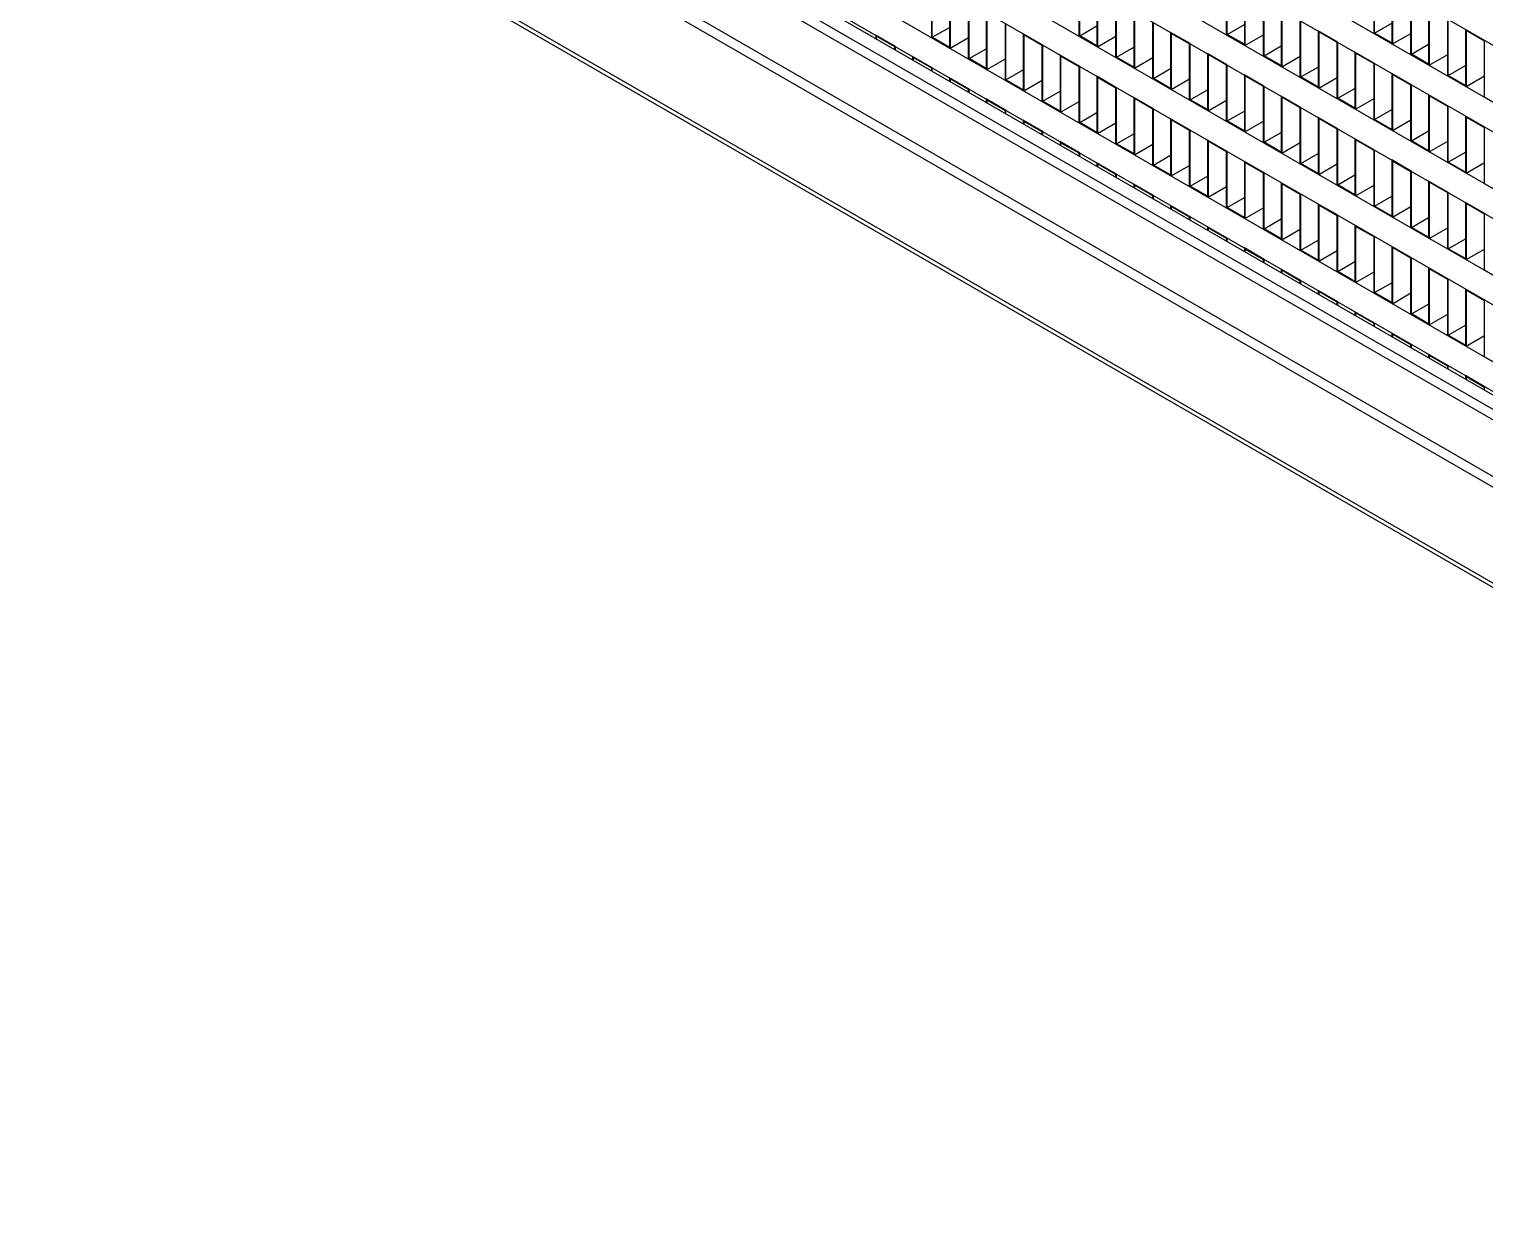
# Model space of a CAD drawing. Header units: millimetres. Extents: x -8604 to -3995, y 3123 to 6155.
# Drawn here: x -6951 to -6783.5, y 4800.8 to 4936 of the extents above; entities that cross this region are included whole.
import ezdxf

# ---------------------------------------------------------------- set-up
doc = ezdxf.new("R2010")
doc.units = ezdxf.units.MM

msp = doc.modelspace()

# ---------------------------------------------------------------- linework, layer by layer
at = {"color": 7, "linetype": 'Continuous', "lineweight": 25}
for p, q in [((-6930.86, 5019.78), (-6649.43, 4857.31)), ((-6930.86, 5013.24), (-6649.43, 4850.78)), ((-6930.86, 5009.81), (-6649.43, 4847.35)), ((-6930.86, 5003.28), (-6649.43, 4840.82)), ((-6930.86, 4999.85), (-6649.43, 4837.39)), ((-6930.86, 4993.32), (-6649.43, 4830.86)), ((-6930.86, 4989.89), (-6649.43, 4827.43)), ((-6930.86, 4983.36), (-6649.43, 4820.89)), ((-6940.4, 4982.18), (-6649.43, 4814.2)), ((-6951.01, 4980.54), (-6639.88, 4800.93)), ((-6649.43, 4817.06), (-6933.68, 4981.15)), ((-6930.86, 4979.93), (-6649.43, 4817.46)), ((-6933.68, 4979.52), (-6649.43, 4815.42)), ((-6940.4, 4975.64), (-6649.43, 4807.67)), ((-6951.01, 4969.52), (-6639.88, 4789.91)), ((-6950.7, 4968.83), (-6639.57, 4789.22)), ((-6847.13, 4935.03), (-6847.13, 4941.48)), ((-6847.06, 4935.07), (-6847.06, 4941.52)), ((-6830.16, 4935.19), (-6830.16, 4941.64)), ((-6830.09, 4935.23), (-6830.09, 4941.68)), ((-6813.19, 4935.36), (-6813.19, 4941.81)), ((-6813.12, 4935.4), (-6813.12, 4941.85)), ((-6796.22, 4935.52), (-6796.22, 4941.97)), ((-6796.15, 4935.56), (-6796.15, 4942.01)), ((-6845.08, 4940.38), (-6845.08, 4933.93)), ((-6845.01, 4940.25), (-6845.01, 4933.8)), ((-6828.11, 4940.54), (-6828.11, 4934.09)), ((-6828.04, 4940.42), (-6828.04, 4933.97)), ((-6811.14, 4940.71), (-6811.14, 4934.26)), ((-6811.07, 4940.58), (-6811.07, 4934.13)), ((-6808.95, 4932.91), (-6808.95, 4939.36)), ((-6808.88, 4932.95), (-6808.88, 4939.4)), ((-6794.17, 4940.87), (-6794.17, 4934.42)), ((-6794.1, 4940.75), (-6794.1, 4934.3)), ((-6791.98, 4933.07), (-6791.98, 4939.52)), ((-6791.91, 4933.11), (-6791.91, 4939.56)), ((-6842.89, 4932.58), (-6842.89, 4939.03)), ((-6842.82, 4932.62), (-6842.82, 4939.07)), ((-6840.84, 4937.93), (-6840.84, 4931.48)), ((-6840.77, 4937.8), (-6840.77, 4931.35)), ((-6825.92, 4932.74), (-6825.92, 4939.19)), ((-6825.85, 4932.78), (-6825.85, 4939.23)), ((-6823.87, 4938.09), (-6823.87, 4931.64)), ((-6823.8, 4937.97), (-6823.8, 4931.52)), ((-6806.9, 4938.26), (-6806.9, 4931.81)), ((-6806.83, 4938.13), (-6806.83, 4931.68)), ((-6789.93, 4938.42), (-6789.93, 4931.97)), ((-6789.86, 4938.3), (-6789.86, 4931.85)), ((-6847.06, 4935.07), (-6845.08, 4936.21)), ((-6838.65, 4930.13), (-6838.65, 4936.58)), ((-6838.58, 4930.17), (-6838.58, 4936.62)), ((-6830.09, 4935.23), (-6828.11, 4936.38)), ((-6821.68, 4930.29), (-6821.68, 4936.74)), ((-6821.61, 4930.33), (-6821.61, 4936.79)), ((-6813.12, 4935.4), (-6811.14, 4936.54)), ((-6804.71, 4930.46), (-6804.71, 4936.91)), ((-6804.64, 4930.5), (-6804.64, 4936.95)), ((-6796.15, 4935.56), (-6794.17, 4936.71)), ((-6787.74, 4930.62), (-6787.74, 4937.07)), ((-6787.67, 4930.66), (-6787.67, 4937.12)), ((-6853.57, 4935.31), (-6853.57, 4934.91)), ((-6851.31, 4934.01), (-6853.57, 4935.31)), ((-6851.38, 4933.97), (-6853.5, 4935.19)), ((-6853.5, 4935.19), (-6853.5, 4934.86)), ((-6845.01, 4933.8), (-6847.13, 4935.03)), ((-6845.08, 4933.93), (-6847.06, 4935.07)), ((-6845.01, 4933.8), (-6842.89, 4935.03)), ((-6836.6, 4935.48), (-6836.6, 4929.03)), ((-6834.34, 4934.17), (-6836.6, 4935.48)), ((-6834.41, 4934.13), (-6836.53, 4935.36)), ((-6836.53, 4935.36), (-6836.53, 4928.9)), ((-6828.04, 4933.97), (-6830.16, 4935.19)), ((-6828.11, 4934.09), (-6830.09, 4935.23)), ((-6828.04, 4933.97), (-6825.92, 4935.19)), ((-6819.63, 4935.64), (-6819.63, 4929.19)), ((-6817.37, 4934.34), (-6819.63, 4935.64)), ((-6817.44, 4934.3), (-6819.56, 4935.52)), ((-6819.56, 4935.52), (-6819.56, 4929.07)), ((-6817.37, 4927.89), (-6817.37, 4934.34)), ((-6811.07, 4934.13), (-6813.19, 4935.36)), ((-6811.14, 4934.26), (-6813.12, 4935.4)), ((-6811.07, 4934.13), (-6808.95, 4935.36)), ((-6802.66, 4935.81), (-6802.66, 4929.36)), ((-6800.39, 4934.5), (-6802.66, 4935.81)), ((-6800.47, 4934.46), (-6802.59, 4935.68)), ((-6802.59, 4935.68), (-6802.59, 4929.23)), ((-6800.47, 4928.01), (-6800.47, 4934.46)), ((-6800.39, 4928.05), (-6800.39, 4934.5)), ((-6794.1, 4934.3), (-6796.22, 4935.52)), ((-6794.17, 4934.42), (-6796.15, 4935.56)), ((-6794.1, 4934.3), (-6791.98, 4935.52)), ((-6785.69, 4935.97), (-6785.69, 4929.52)), ((-6783.42, 4934.67), (-6785.69, 4935.97)), ((-6783.5, 4934.63), (-6785.62, 4935.85)), ((-6785.62, 4935.85), (-6785.62, 4929.4)), ((-6783.5, 4928.17), (-6783.5, 4934.63)), ((-6851.38, 4933.64), (-6851.38, 4933.97)), ((-6851.31, 4933.6), (-6851.31, 4934.01)), ((-6849.33, 4932.86), (-6849.33, 4932.46)), ((-6847.06, 4931.56), (-6849.33, 4932.86)), ((-6847.13, 4931.52), (-6849.26, 4932.74)), ((-6849.26, 4932.74), (-6849.26, 4932.42)), ((-6842.82, 4932.62), (-6840.84, 4933.76)), ((-6834.41, 4927.68), (-6834.41, 4934.13)), ((-6834.34, 4927.72), (-6834.34, 4934.17)), ((-6832.36, 4933.03), (-6832.36, 4926.58)), ((-6830.09, 4931.72), (-6832.36, 4933.03)), ((-6830.16, 4931.68), (-6832.29, 4932.91)), ((-6832.29, 4932.91), (-6832.29, 4926.46)), ((-6823.8, 4931.52), (-6825.92, 4932.74)), ((-6825.85, 4932.78), (-6823.87, 4933.93)), ((-6823.87, 4931.64), (-6825.85, 4932.78)), ((-6823.8, 4931.52), (-6821.68, 4932.74)), ((-6817.44, 4927.84), (-6817.44, 4934.3)), ((-6815.39, 4933.19), (-6815.39, 4926.74)), ((-6813.12, 4931.89), (-6815.39, 4933.19)), ((-6813.19, 4931.85), (-6815.31, 4933.07)), ((-6815.31, 4933.07), (-6815.31, 4926.62)), ((-6806.83, 4931.68), (-6808.95, 4932.91)), ((-6808.88, 4932.95), (-6806.9, 4934.09)), ((-6806.9, 4931.81), (-6808.88, 4932.95)), ((-6806.83, 4931.68), (-6804.71, 4932.91)), ((-6798.41, 4933.36), (-6798.41, 4926.91)), ((-6796.15, 4932.05), (-6798.41, 4933.36)), ((-6796.22, 4932.01), (-6798.34, 4933.24)), ((-6798.34, 4933.24), (-6798.34, 4926.79)), ((-6789.86, 4931.85), (-6791.98, 4933.07)), ((-6791.91, 4933.11), (-6789.93, 4934.26)), ((-6789.93, 4931.97), (-6791.91, 4933.11)), ((-6789.86, 4931.85), (-6787.74, 4933.07)), ((-6847.13, 4931.19), (-6847.13, 4931.52)), ((-6847.06, 4931.15), (-6847.06, 4931.56)), ((-6840.77, 4931.35), (-6842.89, 4932.58)), ((-6840.84, 4931.48), (-6842.82, 4932.62)), ((-6840.77, 4931.35), (-6838.65, 4932.58)), ((-6838.58, 4930.17), (-6836.6, 4931.31)), ((-6830.16, 4925.23), (-6830.16, 4931.68)), ((-6830.09, 4925.27), (-6830.09, 4931.72)), ((-6821.61, 4930.33), (-6819.63, 4931.48)), ((-6813.19, 4925.4), (-6813.19, 4931.85)), ((-6813.12, 4925.44), (-6813.12, 4931.89)), ((-6804.64, 4930.5), (-6802.66, 4931.64)), ((-6796.22, 4925.56), (-6796.22, 4932.01)), ((-6796.15, 4925.6), (-6796.15, 4932.05)), ((-6787.67, 4930.66), (-6785.69, 4931.81)), ((-6845.08, 4930.41), (-6845.08, 4930.01)), ((-6842.82, 4929.11), (-6845.08, 4930.41)), ((-6842.89, 4929.07), (-6845.01, 4930.29)), ((-6845.01, 4930.29), (-6845.01, 4929.97)), ((-6836.53, 4928.9), (-6838.65, 4930.13)), ((-6836.6, 4929.03), (-6838.58, 4930.17)), ((-6836.53, 4928.9), (-6834.41, 4930.13)), ((-6828.11, 4930.58), (-6828.11, 4924.13)), ((-6825.85, 4929.27), (-6828.11, 4930.58)), ((-6825.92, 4929.23), (-6828.04, 4930.46)), ((-6828.04, 4930.46), (-6828.04, 4924.01)), ((-6819.56, 4929.07), (-6821.68, 4930.29)), ((-6819.63, 4929.19), (-6821.61, 4930.33)), ((-6819.56, 4929.07), (-6817.44, 4930.29)), ((-6811.14, 4930.74), (-6811.14, 4924.29)), ((-6808.88, 4929.44), (-6811.14, 4930.74)), ((-6808.95, 4929.4), (-6811.07, 4930.62)), ((-6811.07, 4930.62), (-6811.07, 4924.17)), ((-6808.95, 4922.95), (-6808.95, 4929.4)), ((-6808.88, 4922.99), (-6808.88, 4929.44)), ((-6802.59, 4929.23), (-6804.71, 4930.46)), ((-6802.66, 4929.36), (-6804.64, 4930.5)), ((-6802.59, 4929.23), (-6800.47, 4930.46)), ((-6794.17, 4930.91), (-6794.17, 4924.46)), ((-6791.91, 4929.6), (-6794.17, 4930.91)), ((-6791.98, 4929.56), (-6794.1, 4930.79)), ((-6794.1, 4930.79), (-6794.1, 4924.34)), ((-6791.98, 4923.11), (-6791.98, 4929.56)), ((-6791.91, 4923.15), (-6791.91, 4929.6)), ((-6785.62, 4929.4), (-6787.74, 4930.62)), ((-6785.69, 4929.52), (-6787.67, 4930.66)), ((-6785.62, 4929.4), (-6783.5, 4930.62)), ((-6842.89, 4928.74), (-6842.89, 4929.07)), ((-6842.82, 4928.7), (-6842.82, 4929.11)), ((-6840.84, 4927.97), (-6840.84, 4927.56)), ((-6838.58, 4926.66), (-6840.84, 4927.97)), ((-6838.65, 4926.62), (-6840.77, 4927.84)), ((-6840.77, 4927.84), (-6840.77, 4927.52)), ((-6832.29, 4926.46), (-6834.41, 4927.68)), ((-6834.34, 4927.72), (-6832.36, 4928.86)), ((-6832.36, 4926.58), (-6834.34, 4927.72)), ((-6832.29, 4926.46), (-6830.16, 4927.68)), ((-6825.92, 4922.78), (-6825.92, 4929.23)), ((-6825.85, 4922.82), (-6825.85, 4929.27)), ((-6823.87, 4928.13), (-6823.87, 4921.68)), ((-6821.61, 4926.82), (-6823.87, 4928.13)), ((-6821.68, 4926.78), (-6823.8, 4928.01)), ((-6823.8, 4928.01), (-6823.8, 4921.56)), ((-6815.31, 4926.62), (-6817.44, 4927.84)), ((-6817.37, 4927.89), (-6815.39, 4929.03)), ((-6815.39, 4926.74), (-6817.37, 4927.89)), ((-6815.31, 4926.62), (-6813.19, 4927.84)), ((-6806.9, 4928.29), (-6806.9, 4921.84)), ((-6804.64, 4926.99), (-6806.9, 4928.29)), ((-6804.71, 4926.95), (-6806.83, 4928.17)), ((-6806.83, 4928.17), (-6806.83, 4921.72)), ((-6798.34, 4926.79), (-6800.47, 4928.01)), ((-6800.39, 4928.05), (-6798.41, 4929.19)), ((-6798.41, 4926.91), (-6800.39, 4928.05)), ((-6798.34, 4926.79), (-6796.22, 4928.01)), ((-6789.93, 4928.46), (-6789.93, 4922.01)), ((-6787.67, 4927.15), (-6789.93, 4928.46)), ((-6787.74, 4927.11), (-6789.86, 4928.34)), ((-6789.86, 4928.34), (-6789.86, 4921.89)), ((-6781.37, 4926.95), (-6783.5, 4928.17)), ((-6838.65, 4926.29), (-6838.65, 4926.62)), ((-6838.58, 4926.25), (-6838.58, 4926.66)), ((-6830.09, 4925.27), (-6828.11, 4926.41)), ((-6821.68, 4920.33), (-6821.68, 4926.78)), ((-6821.61, 4920.37), (-6821.61, 4926.82)), ((-6813.12, 4925.44), (-6811.14, 4926.58)), ((-6804.71, 4920.5), (-6804.71, 4926.95)), ((-6804.64, 4920.54), (-6804.64, 4926.99)), ((-6796.15, 4925.6), (-6794.17, 4926.74)), ((-6787.74, 4920.66), (-6787.74, 4927.11)), ((-6787.67, 4920.7), (-6787.67, 4927.15)), ((-6785.69, 4926.01), (-6785.69, 4919.56)), ((-6783.42, 4924.7), (-6785.69, 4926.01)), ((-6836.6, 4925.52), (-6836.6, 4925.11)), ((-6834.34, 4924.21), (-6836.6, 4925.52)), ((-6834.41, 4924.17), (-6836.53, 4925.39)), ((-6836.53, 4925.39), (-6836.53, 4925.07)), ((-6828.04, 4924.01), (-6830.16, 4925.23)), ((-6828.11, 4924.13), (-6830.09, 4925.27)), ((-6828.04, 4924.01), (-6825.92, 4925.23)), ((-6819.63, 4925.68), (-6819.63, 4919.23)), ((-6817.37, 4924.37), (-6819.63, 4925.68)), ((-6817.44, 4924.33), (-6819.56, 4925.56)), ((-6819.56, 4925.56), (-6819.56, 4919.11)), ((-6817.44, 4917.88), (-6817.44, 4924.33)), ((-6817.37, 4917.92), (-6817.37, 4924.37)), ((-6811.07, 4924.17), (-6813.19, 4925.4)), ((-6811.14, 4924.29), (-6813.12, 4925.44)), ((-6811.07, 4924.17), (-6808.95, 4925.4)), ((-6802.66, 4925.85), (-6802.66, 4919.4)), ((-6800.39, 4924.54), (-6802.66, 4925.85)), ((-6800.47, 4924.5), (-6802.59, 4925.72)), ((-6802.59, 4925.72), (-6802.59, 4919.27)), ((-6800.47, 4918.05), (-6800.47, 4924.5)), ((-6800.39, 4918.09), (-6800.39, 4924.54)), ((-6794.1, 4924.34), (-6796.22, 4925.56)), ((-6794.17, 4924.46), (-6796.15, 4925.6)), ((-6794.1, 4924.34), (-6791.98, 4925.56)), ((-6791.91, 4923.15), (-6789.93, 4924.3)), ((-6783.5, 4924.66), (-6785.62, 4925.89)), ((-6785.62, 4925.89), (-6785.62, 4919.44)), ((-6783.5, 4918.21), (-6783.5, 4924.66)), ((-6834.41, 4923.84), (-6834.41, 4924.17)), ((-6834.34, 4923.8), (-6834.34, 4924.21)), ((-6832.36, 4923.07), (-6832.36, 4922.66)), ((-6830.09, 4921.76), (-6832.36, 4923.07)), ((-6830.16, 4921.72), (-6832.29, 4922.94)), ((-6832.29, 4922.94), (-6832.29, 4922.62)), ((-6823.8, 4921.56), (-6825.92, 4922.78)), ((-6825.85, 4922.82), (-6823.87, 4923.97)), ((-6823.87, 4921.68), (-6825.85, 4922.82)), ((-6823.8, 4921.56), (-6821.68, 4922.78)), ((-6815.39, 4923.23), (-6815.39, 4916.78)), ((-6813.12, 4921.93), (-6815.39, 4923.23)), ((-6813.19, 4921.88), (-6815.31, 4923.11)), ((-6815.31, 4923.11), (-6815.31, 4916.66)), ((-6806.83, 4921.72), (-6808.95, 4922.95)), ((-6808.88, 4922.99), (-6806.9, 4924.13)), ((-6806.9, 4921.84), (-6808.88, 4922.99)), ((-6806.83, 4921.72), (-6804.71, 4922.95)), ((-6798.41, 4923.4), (-6798.41, 4916.95)), ((-6796.15, 4922.09), (-6798.41, 4923.4)), ((-6796.22, 4922.05), (-6798.34, 4923.27)), ((-6798.34, 4923.27), (-6798.34, 4916.82)), ((-6789.86, 4921.89), (-6791.98, 4923.11)), ((-6789.93, 4922.01), (-6791.91, 4923.15)), ((-6789.86, 4921.89), (-6787.74, 4923.11)), ((-6830.16, 4921.39), (-6830.16, 4921.72)), ((-6830.09, 4921.35), (-6830.09, 4921.76)), ((-6821.61, 4920.37), (-6819.63, 4921.52)), ((-6813.19, 4915.43), (-6813.19, 4921.88)), ((-6813.12, 4915.47), (-6813.12, 4921.93)), ((-6804.64, 4920.54), (-6802.66, 4921.68)), ((-6796.22, 4915.6), (-6796.22, 4922.05)), ((-6796.15, 4915.64), (-6796.15, 4922.09)), ((-6794.17, 4920.95), (-6794.17, 4914.5)), ((-6791.91, 4919.64), (-6794.17, 4920.95)), ((-6787.67, 4920.7), (-6785.69, 4921.85)), ((-6828.11, 4920.62), (-6828.11, 4920.21)), ((-6825.85, 4919.31), (-6828.11, 4920.62)), ((-6825.92, 4919.27), (-6828.04, 4920.49)), ((-6828.04, 4920.49), (-6828.04, 4920.17)), ((-6825.92, 4918.94), (-6825.92, 4919.27)), ((-6825.85, 4918.9), (-6825.85, 4919.31)), ((-6819.56, 4919.11), (-6821.68, 4920.33)), ((-6819.63, 4919.23), (-6821.61, 4920.37)), ((-6819.56, 4919.11), (-6817.44, 4920.33)), ((-6811.14, 4920.78), (-6811.14, 4914.33)), ((-6808.88, 4919.48), (-6811.14, 4920.78)), ((-6808.95, 4919.44), (-6811.07, 4920.66)), ((-6811.07, 4920.66), (-6811.07, 4914.21)), ((-6808.95, 4912.98), (-6808.95, 4919.44)), ((-6808.88, 4913.03), (-6808.88, 4919.48)), ((-6802.59, 4919.27), (-6804.71, 4920.5)), ((-6802.66, 4919.4), (-6804.64, 4920.54)), ((-6802.59, 4919.27), (-6800.47, 4920.5)), ((-6791.98, 4919.6), (-6794.1, 4920.82)), ((-6794.1, 4920.82), (-6794.1, 4914.37)), ((-6791.98, 4913.15), (-6791.98, 4919.6)), ((-6791.91, 4913.19), (-6791.91, 4919.64)), ((-6785.62, 4919.44), (-6787.74, 4920.66)), ((-6785.69, 4919.56), (-6787.67, 4920.7)), ((-6785.62, 4919.44), (-6783.5, 4920.66)), ((-6823.87, 4918.17), (-6823.87, 4917.76)), ((-6821.61, 4916.86), (-6823.87, 4918.17)), ((-6821.68, 4916.82), (-6823.8, 4918.05)), ((-6823.8, 4918.05), (-6823.8, 4917.72)), ((-6815.31, 4916.66), (-6817.44, 4917.88)), ((-6817.37, 4917.92), (-6815.39, 4919.07)), ((-6815.39, 4916.78), (-6817.37, 4917.92)), ((-6815.31, 4916.66), (-6813.19, 4917.88)), ((-6806.9, 4918.33), (-6806.9, 4911.88)), ((-6804.64, 4917.03), (-6806.9, 4918.33)), ((-6804.71, 4916.99), (-6806.83, 4918.21)), ((-6806.83, 4918.21), (-6806.83, 4911.76)), ((-6798.34, 4916.82), (-6800.47, 4918.05)), ((-6800.39, 4918.09), (-6798.41, 4919.23)), ((-6798.41, 4916.95), (-6800.39, 4918.09)), ((-6798.34, 4916.82), (-6796.22, 4918.05)), ((-6789.93, 4918.5), (-6789.93, 4912.05)), ((-6787.67, 4917.19), (-6789.93, 4918.5)), ((-6787.74, 4917.15), (-6789.86, 4918.38)), ((-6789.86, 4918.38), (-6789.86, 4911.92)), ((-6781.37, 4916.99), (-6783.5, 4918.21)), ((-6821.68, 4916.5), (-6821.68, 4916.82)), ((-6821.61, 4916.45), (-6821.61, 4916.86)), ((-6813.12, 4915.47), (-6811.14, 4916.62)), ((-6804.71, 4910.54), (-6804.71, 4916.99)), ((-6804.64, 4910.58), (-6804.64, 4917.03)), ((-6796.15, 4915.64), (-6794.17, 4916.78)), ((-6787.74, 4910.7), (-6787.74, 4917.15)), ((-6787.67, 4910.74), (-6787.67, 4917.19)), ((-6785.69, 4916.05), (-6785.69, 4909.6)), ((-6783.42, 4914.74), (-6785.69, 4916.05)), ((-6783.5, 4914.7), (-6785.62, 4915.93)), ((-6785.62, 4915.93), (-6785.62, 4909.48)), ((-6819.63, 4915.72), (-6819.63, 4915.31)), ((-6817.37, 4914.41), (-6819.63, 4915.72)), ((-6817.44, 4914.37), (-6819.56, 4915.6)), ((-6819.56, 4915.6), (-6819.56, 4915.27)), ((-6817.44, 4914.05), (-6817.44, 4914.37)), ((-6817.37, 4914.01), (-6817.37, 4914.41)), ((-6811.07, 4914.21), (-6813.19, 4915.43)), ((-6811.14, 4914.33), (-6813.12, 4915.47)), ((-6811.07, 4914.21), (-6808.95, 4915.43)), ((-6802.66, 4915.88), (-6802.66, 4909.43)), ((-6800.39, 4914.58), (-6802.66, 4915.88)), ((-6800.47, 4914.54), (-6802.59, 4915.76)), ((-6802.59, 4915.76), (-6802.59, 4909.31)), ((-6800.47, 4908.09), (-6800.47, 4914.54)), ((-6800.39, 4908.13), (-6800.39, 4914.58)), ((-6794.1, 4914.37), (-6796.22, 4915.6)), ((-6794.17, 4914.5), (-6796.15, 4915.64)), ((-6794.1, 4914.37), (-6791.98, 4915.6)), ((-6791.91, 4913.19), (-6789.93, 4914.33)), ((-6783.5, 4908.25), (-6783.5, 4914.7)), ((-6815.39, 4913.27), (-6815.39, 4912.86)), ((-6813.12, 4911.96), (-6815.39, 4913.27)), ((-6813.19, 4911.92), (-6815.31, 4913.15)), ((-6815.31, 4913.15), (-6815.31, 4912.82)), ((-6806.83, 4911.76), (-6808.95, 4912.98)), ((-6808.88, 4913.03), (-6806.9, 4914.17)), ((-6806.9, 4911.88), (-6808.88, 4913.03)), ((-6806.83, 4911.76), (-6804.71, 4912.98)), ((-6798.41, 4913.43), (-6798.41, 4906.98)), ((-6796.15, 4912.13), (-6798.41, 4913.43)), ((-6796.22, 4912.09), (-6798.34, 4913.31)), ((-6798.34, 4913.31), (-6798.34, 4906.86)), ((-6789.86, 4911.92), (-6791.98, 4913.15)), ((-6789.93, 4912.05), (-6791.91, 4913.19)), ((-6789.86, 4911.92), (-6787.74, 4913.15)), ((-6813.19, 4911.6), (-6813.19, 4911.92)), ((-6813.12, 4911.56), (-6813.12, 4911.96)), ((-6804.64, 4910.58), (-6802.66, 4911.72)), ((-6796.22, 4905.64), (-6796.22, 4912.09)), ((-6796.15, 4905.68), (-6796.15, 4912.13)), ((-6794.17, 4910.99), (-6794.17, 4904.53)), ((-6791.91, 4909.68), (-6794.17, 4910.99)), ((-6791.98, 4909.64), (-6794.1, 4910.86)), ((-6794.1, 4910.86), (-6794.1, 4904.41)), ((-6787.67, 4910.74), (-6785.69, 4911.88)), ((-6811.14, 4910.82), (-6811.14, 4910.41)), ((-6808.88, 4909.51), (-6811.14, 4910.82)), ((-6808.95, 4909.47), (-6811.07, 4910.7)), ((-6811.07, 4910.7), (-6811.07, 4910.37)), ((-6808.95, 4909.15), (-6808.95, 4909.47)), ((-6808.88, 4909.11), (-6808.88, 4909.51)), ((-6802.59, 4909.31), (-6804.71, 4910.54)), ((-6802.66, 4909.43), (-6804.64, 4910.58)), ((-6802.59, 4909.31), (-6800.47, 4910.54)), ((-6800.39, 4908.13), (-6798.41, 4909.27)), ((-6791.98, 4903.19), (-6791.98, 4909.64)), ((-6791.91, 4903.23), (-6791.91, 4909.68)), ((-6785.62, 4909.48), (-6787.74, 4910.7)), ((-6785.69, 4909.6), (-6787.67, 4910.74)), ((-6785.62, 4909.48), (-6783.5, 4910.7)), ((-6806.9, 4908.37), (-6806.9, 4907.96)), ((-6804.64, 4907.07), (-6806.9, 4908.37)), ((-6804.71, 4907.02), (-6806.83, 4908.25)), ((-6806.83, 4908.25), (-6806.83, 4907.92)), ((-6798.34, 4906.86), (-6800.47, 4908.09)), ((-6798.41, 4906.98), (-6800.39, 4908.13)), ((-6798.34, 4906.86), (-6796.22, 4908.09)), ((-6789.93, 4908.54), (-6789.93, 4902.09)), ((-6787.67, 4907.23), (-6789.93, 4908.54)), ((-6787.74, 4907.19), (-6789.86, 4908.41)), ((-6789.86, 4908.41), (-6789.86, 4901.96)), ((-6781.37, 4907.03), (-6783.5, 4908.25)), ((-6804.71, 4906.7), (-6804.71, 4907.02)), ((-6804.64, 4906.66), (-6804.64, 4907.07)), ((-6802.66, 4905.92), (-6802.66, 4905.51)), ((-6800.39, 4904.62), (-6802.66, 4905.92)), ((-6796.15, 4905.68), (-6794.17, 4906.82)), ((-6787.74, 4900.74), (-6787.74, 4907.19)), ((-6787.67, 4900.78), (-6787.67, 4907.23)), ((-6785.69, 4906.09), (-6785.69, 4899.64)), ((-6783.42, 4904.78), (-6785.69, 4906.09)), ((-6783.5, 4904.74), (-6785.62, 4905.96)), ((-6785.62, 4905.96), (-6785.62, 4899.51)), ((-6800.47, 4904.57), (-6802.59, 4905.8)), ((-6802.59, 4905.8), (-6802.59, 4905.47)), ((-6800.47, 4904.25), (-6800.47, 4904.57)), ((-6800.39, 4904.21), (-6800.39, 4904.62)), ((-6794.1, 4904.41), (-6796.22, 4905.64)), ((-6794.17, 4904.53), (-6796.15, 4905.68)), ((-6794.1, 4904.41), (-6791.98, 4905.64)), ((-6791.91, 4903.23), (-6789.93, 4904.37)), ((-6783.5, 4898.29), (-6783.5, 4904.74)), ((-6798.41, 4903.47), (-6798.41, 4903.07)), ((-6796.15, 4902.17), (-6798.41, 4903.47)), ((-6796.22, 4902.13), (-6798.34, 4903.35)), ((-6798.34, 4903.35), (-6798.34, 4903.02)), ((-6789.86, 4901.96), (-6791.98, 4903.19)), ((-6789.93, 4902.09), (-6791.91, 4903.23)), ((-6789.86, 4901.96), (-6787.74, 4903.19)), ((-6796.22, 4901.8), (-6796.22, 4902.13)), ((-6796.15, 4901.76), (-6796.15, 4902.17)), ((-6794.17, 4901.02), (-6794.17, 4900.62)), ((-6791.91, 4899.72), (-6794.17, 4901.02)), ((-6791.98, 4899.68), (-6794.1, 4900.9)), ((-6794.1, 4900.9), (-6794.1, 4900.58)), ((-6787.67, 4900.78), (-6785.69, 4901.92)), ((-6791.98, 4899.35), (-6791.98, 4899.68)), ((-6791.91, 4899.31), (-6791.91, 4899.72)), ((-6785.62, 4899.51), (-6787.74, 4900.74)), ((-6785.69, 4899.64), (-6787.67, 4900.78)), ((-6785.62, 4899.51), (-6783.5, 4900.74)), ((-6789.93, 4898.57), (-6789.93, 4898.17)), ((-6787.67, 4897.27), (-6789.93, 4898.57)), ((-6787.74, 4897.23), (-6789.86, 4898.45)), ((-6789.86, 4898.45), (-6789.86, 4898.13)), ((-6781.37, 4897.06), (-6783.5, 4898.29)), ((-6787.74, 4896.9), (-6787.74, 4897.23)), ((-6787.67, 4896.86), (-6787.67, 4897.27)), ((-6785.69, 4896.13), (-6785.69, 4895.72)), ((-6783.42, 4894.82), (-6785.69, 4896.13)), ((-6783.5, 4894.78), (-6785.62, 4896)), ((-6785.62, 4896), (-6785.62, 4895.68)), ((-6783.5, 4894.45), (-6783.5, 4894.78))]:
    msp.add_line(p, q, dxfattribs=at)

doc.saveas('drawing.dxf')
